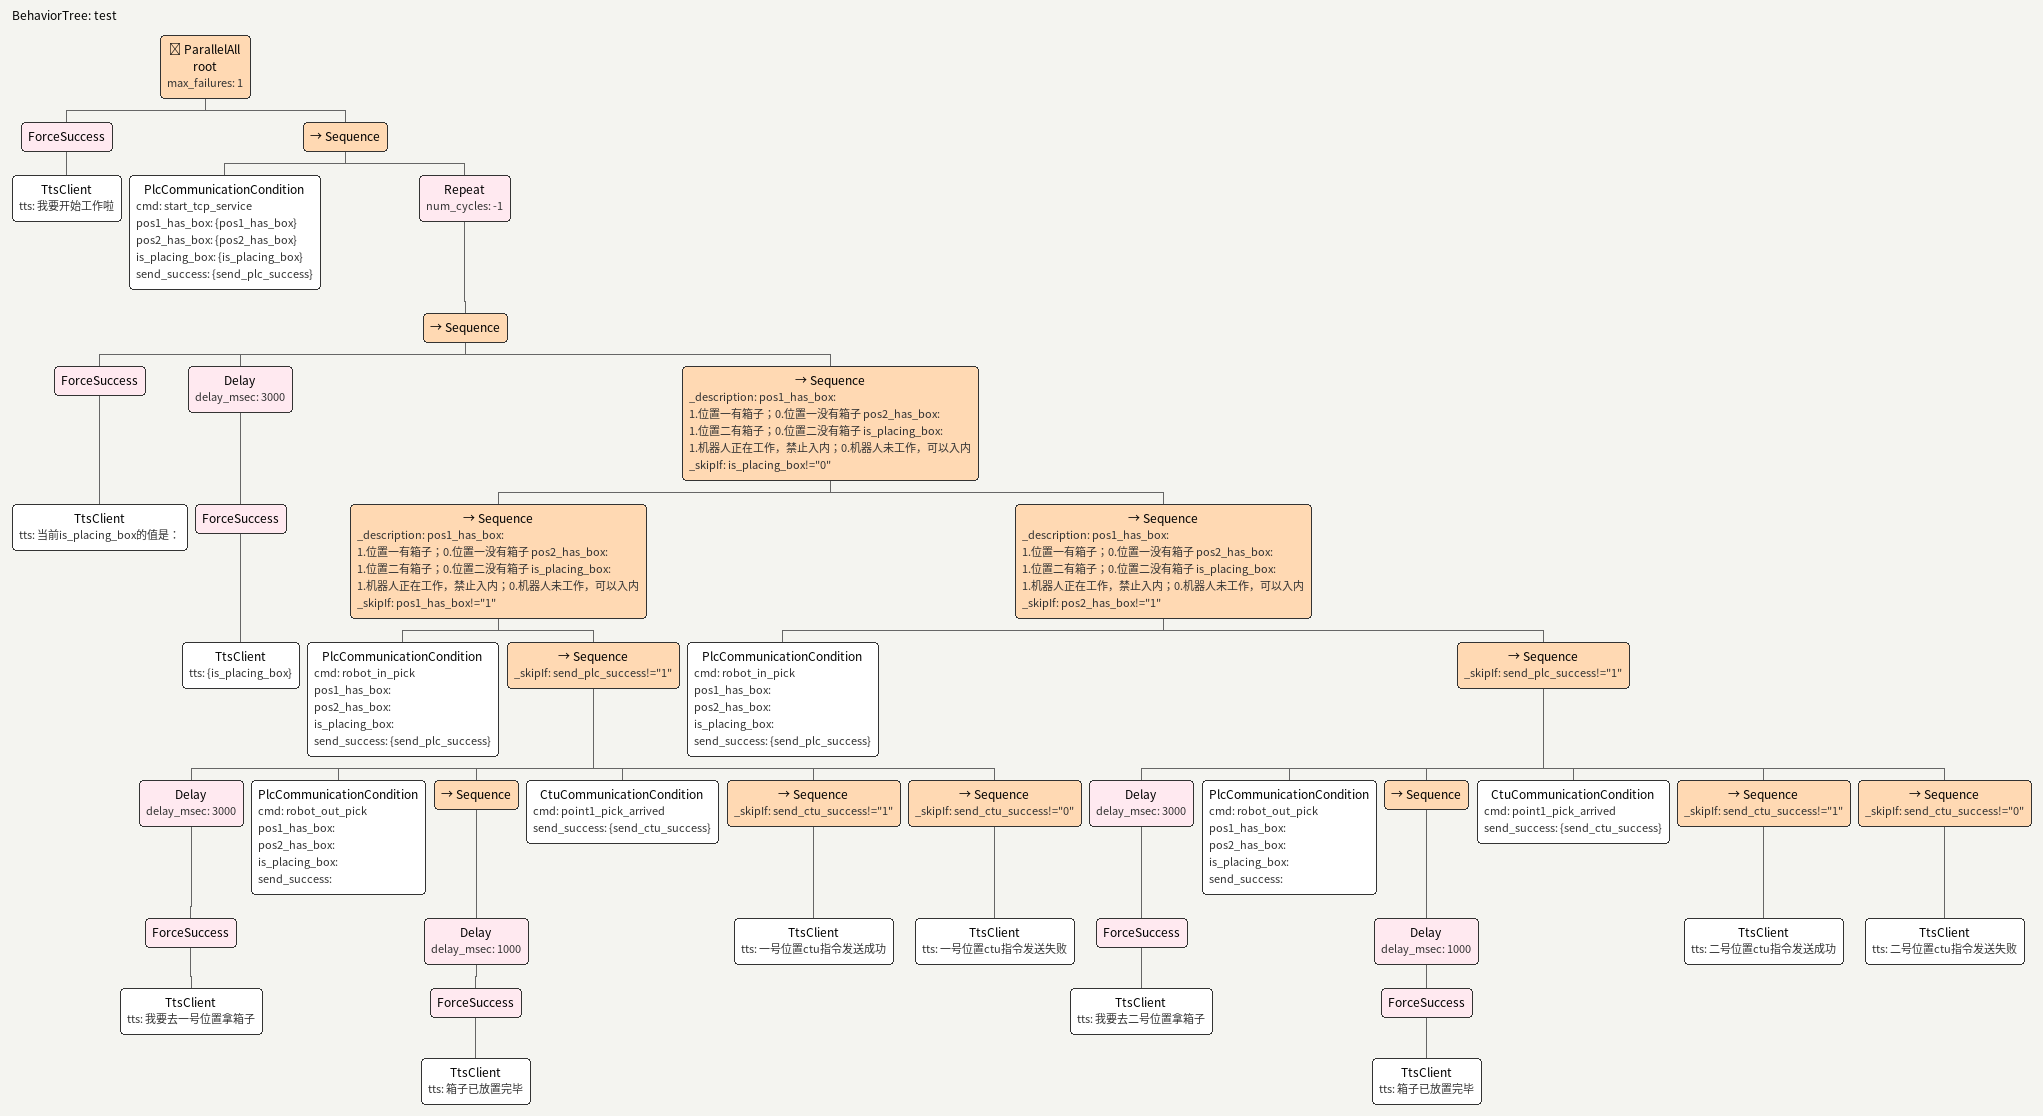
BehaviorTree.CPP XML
<?xml version="1.0" encoding="UTF-8"?>
<root BTCPP_format="4"
      main_tree_to_execute="test">
  <BehaviorTree ID="test">
    <ParallelAll name="root"
                 max_failures="1">
      <ForceSuccess>
        <TtsClient tts="我要开始工作啦"/>
      </ForceSuccess>
      <Sequence>
        <PlcCommunicationCondition cmd="start_tcp_service"
                                   pos1_has_box="{pos1_has_box}"
                                   pos2_has_box="{pos2_has_box}"
                                   is_placing_box="{is_placing_box}"
                                   send_success="{send_plc_success}"/>
        <Repeat num_cycles="-1">
          <Sequence>
            <ForceSuccess>
              <TtsClient tts="当前is_placing_box的值是："/>
            </ForceSuccess>
            <Delay delay_msec="3000">
              <ForceSuccess>
                <TtsClient tts="{is_placing_box}"/>
              </ForceSuccess>
            </Delay>
            <Sequence _description="pos1_has_box: 1.位置一有箱子；0.位置一没有箱子&#10;pos2_has_box: 1.位置二有箱子；0.位置二没有箱子&#10;is_placing_box: 1.机器人正在工作，禁止入内；0.机器人未工作，可以入内"
                      _skipIf="is_placing_box!=&quot;0&quot;">
              <Sequence _description="pos1_has_box: 1.位置一有箱子；0.位置一没有箱子&#10;pos2_has_box: 1.位置二有箱子；0.位置二没有箱子&#10;is_placing_box: 1.机器人正在工作，禁止入内；0.机器人未工作，可以入内"
                        _skipIf="pos1_has_box!=&quot;1&quot;">
                <PlcCommunicationCondition cmd="robot_in_pick"
                                           pos1_has_box=""
                                           pos2_has_box=""
                                           is_placing_box=""
                                           send_success="{send_plc_success}"/>
                <Sequence _skipIf="send_plc_success!=&quot;1&quot;">
                  <Delay delay_msec="3000">
                    <ForceSuccess>
                      <TtsClient tts="我要去一号位置拿箱子"/>
                    </ForceSuccess>
                  </Delay>
                  <PlcCommunicationCondition cmd="robot_out_pick"
                                             pos1_has_box=""
                                             pos2_has_box=""
                                             is_placing_box=""
                                             send_success=""/>
                  <Sequence>
                    <Delay delay_msec="1000">
                      <ForceSuccess>
                        <TtsClient tts="箱子已放置完毕"/>
                      </ForceSuccess>
                    </Delay>
                  </Sequence>
                  <CtuCommunicationCondition cmd="point1_pick_arrived"
                                             send_success="{send_ctu_success}"/>
                  <Sequence _skipIf="send_ctu_success!=&quot;1&quot;">
                    <TtsClient tts="一号位置ctu指令发送成功"/>
                  </Sequence>
                  <Sequence _skipIf="send_ctu_success!=&quot;0&quot;">
                    <TtsClient tts="一号位置ctu指令发送失败"/>
                  </Sequence>
                </Sequence>
              </Sequence>
              <Sequence _description="pos1_has_box: 1.位置一有箱子；0.位置一没有箱子&#10;pos2_has_box: 1.位置二有箱子；0.位置二没有箱子&#10;is_placing_box: 1.机器人正在工作，禁止入内；0.机器人未工作，可以入内"
                        _skipIf="pos2_has_box!=&quot;1&quot;">
                <PlcCommunicationCondition cmd="robot_in_pick"
                                           pos1_has_box=""
                                           pos2_has_box=""
                                           is_placing_box=""
                                           send_success="{send_plc_success}"/>
                <Sequence _skipIf="send_plc_success!=&quot;1&quot;">
                  <Delay delay_msec="3000">
                    <ForceSuccess>
                      <TtsClient tts="我要去二号位置拿箱子"/>
                    </ForceSuccess>
                  </Delay>
                  <PlcCommunicationCondition cmd="robot_out_pick"
                                             pos1_has_box=""
                                             pos2_has_box=""
                                             is_placing_box=""
                                             send_success=""/>
                  <Sequence>
                    <Delay delay_msec="1000">
                      <ForceSuccess>
                        <TtsClient tts="箱子已放置完毕"/>
                      </ForceSuccess>
                    </Delay>
                  </Sequence>
                  <CtuCommunicationCondition cmd="point1_pick_arrived"
                                             send_success="{send_ctu_success}"/>
                  <Sequence _skipIf="send_ctu_success!=&quot;1&quot;">
                    <TtsClient tts="二号位置ctu指令发送成功"/>
                  </Sequence>
                  <Sequence _skipIf="send_ctu_success!=&quot;0&quot;">
                    <TtsClient tts="二号位置ctu指令发送失败"/>
                  </Sequence>
                </Sequence>
              </Sequence>
            </Sequence>
          </Sequence>
        </Repeat>
      </Sequence>
    </ParallelAll>
  </BehaviorTree>

</root>
